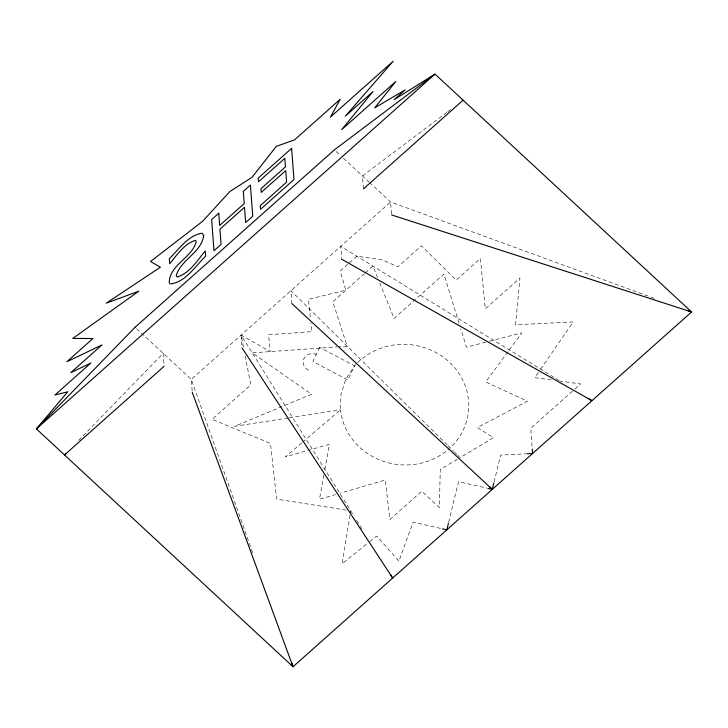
<?xml version="1.0" encoding="UTF-8"?>
<svg xmlns="http://www.w3.org/2000/svg" width="728" height="728" viewBox="0 0 728 728"><rect width="100%" height="100%" fill="white"/><g stroke="black" fill="none" stroke-linecap="round" stroke-linejoin="round"><path stroke-width="0.55" stroke-dasharray="3.64 2.73" d="M350.004 515.206L342.105 563.7L367.267 543.579M350.186 514.095L350.723 510.792M323.887 474.911L319.465 499.272L335.535 494.567M324.888 469.378L329.447 444.298L309.082 450.104M448.703 522.167L458.549 481.663L486.868 488.115M494.13 481.863L500.646 455.082L525.971 453.835M538.31 372.545L534.798 377.65L551.351 379.925M540.658 369.142L573.136 321.994L515.56 324.715L519.938 278.069L485.339 308.872L480.398 258.513L456.165 280.08L421.439 245.827L397.916 266.767L382.018 259.769L356.847 256.211L348.539 263.609M507.962 351.715L485.703 381.936L527.345 401.228L477.377 427.545L493.429 437.71L460.123 457.603L457.703 455.209M509.318 349.886L521.849 332.869L487.014 341.851M78.715 440.313L163.181 353.317L164.073 365.174M347.711 264.346L340.24 270.998L345.827 290.235L308.481 299.263L310.419 318.664M364.464 273.646L332.805 301.829L347.22 346.209L338.165 346.837M365.32 272.891L372.936 266.102L377.595 277.614M572.435 391.182L530.748 428.291L532.259 449.131M574.911 388.98L580.571 383.938L560.178 381.135M301.811 442.879L285.476 456.82L308.008 450.404M302.675 442.151L340.495 409.864L340.977 394.13L345.773 379.115L354.572 365.838A64.355 60.26 7 0 1 356.756 363.49M369.87 541.495L376.676 536.045L398.944 561.233L413.085 522.14L441.396 528.592M446.774 112.449L362.471 175.93L363.445 188.861M447.675 111.766L450.395 109.719M457.284 459.295L440.276 469.451L439.339 507.525L421.721 491.2L389.889 519.528L385.258 480.025L339.821 493.32M485.931 342.133L466.448 347.156L460.788 328.819M288.161 417.981L234.707 426.271L311.584 394.239L252.234 352.862L337.028 346.919M289.271 417.808L340.495 409.864A64.355 60.26 7 0 0 382.337 460.951A64.355 60.26 7 0 0 449.03 448.794M346.228 510.082L276.658 499.126L270.488 443.425L212.057 419.328L250.805 384.839L245.209 356.056M654.235 298.316L390.581 201.975L369.906 182.819M559.25 380.571L340.759 246.328L341.723 259.259M336.017 151.406L340.149 155.237M343.461 158.304L369.087 182.055M136.564 328.647L191.282 379.37L253.308 554.572M447.219 444.872L290.927 290.672L291.901 303.603M448.02 445.663L453.671 451.233M454.472 452.033L456.893 454.418M352.516 513.668L241.105 335.026L270.243 351.606L268.568 334.798L311.721 331.631L310.856 322.986M356.702 520.384L362.69 529.984M379.707 282.846L394.085 318.427L443.907 274.083L459.122 323.423M243.48 347.201L241.105 335.026L242.078 347.957M391.464 213.832L390.581 201.975L191.282 379.37L192.256 392.301M357.521 362.726A64.355 60.26 7 0 1 449.212 362.016A64.355 60.26 7 0 1 449.831 448.066M308.654 370.261A9.346 8.745 7 0 1 303.949 358.622A9.346 8.745 7 0 1 316.28 354.399M319.683 347.329L312.885 361.47L347.775 379.989L354.572 365.838L319.683 347.329"/><path stroke-width="1.09" d="M448.439 523.259L446.846 529.829L442.488 528.837M493.875 482.928L492.31 489.362L487.951 488.37M66.084 453.317L64.51 454.945L164.155 366.248M363.445 188.861L463.09 100.164M527.072 453.79L532.577 453.517L532.259 449.131M391.546 214.906L691.6 311.966L293.02 666.748L36.4 428.892L67.786 391.746L54.882 395.067L90.864 363.035L70.825 372.636L101.966 344.917L66.867 361.743L92.938 338.538L72.782 338.42L138.83 291.154L106.279 303.176L160.397 267.203L150.514 261.498L202.593 221.339L229.875 191.519L252.043 177.323L276.267 146.401L294.54 139.876L340.204 99.217L330.494 117.035L393.156 61.252L345.318 116.189L373 91.546L341.687 129.63L395.859 81.418L374.692 107.871L405.178 89.835L394.103 99.691L434.98 74.11L691.6 311.966L687.332 310.41M341.723 259.259L591.955 400.664L588.197 398.353M291.901 303.603L492.31 489.362L489.899 486.977M242.078 347.957L392.665 578.05L390.863 575.165M192.256 392.301L293.02 666.748L291.509 662.48M203.694 235.535C201.465 252.598 180.762 259.769 176.24 275.548L177.159 276.995C189.671 273.391 197.27 260.406 205.278 250.96L205.669 256.147C195.341 266.075 185.622 282.218 170.352 283.947L169.26 283.001C168.905 265.192 192.083 257.867 196.269 241.669L195.359 240.367C184.057 243.907 176.986 255.018 169.688 263.727L169.315 258.759C178.888 249.258 188.061 235.371 202.166 233.178L203.694 235.535M135.071 327.263L36.4 428.892L434.98 74.11L334.361 149.877L135.071 327.263M218.737 213.231L211.639 219.547L213.987 250.732L221.084 244.417L219.938 229.147L244.508 207.28L245.654 222.55L252.752 216.225L250.414 185.039L243.307 191.355L244.226 203.594L219.656 225.462L218.737 213.231M291.619 148.357L258.231 178.078L258.504 181.763L284.803 158.358L285.44 166.903L260.942 188.716L261.225 192.401L285.722 170.598L286.586 182.173L260.296 205.578L260.579 209.264L293.966 179.543L291.619 148.357"/></g></svg>
